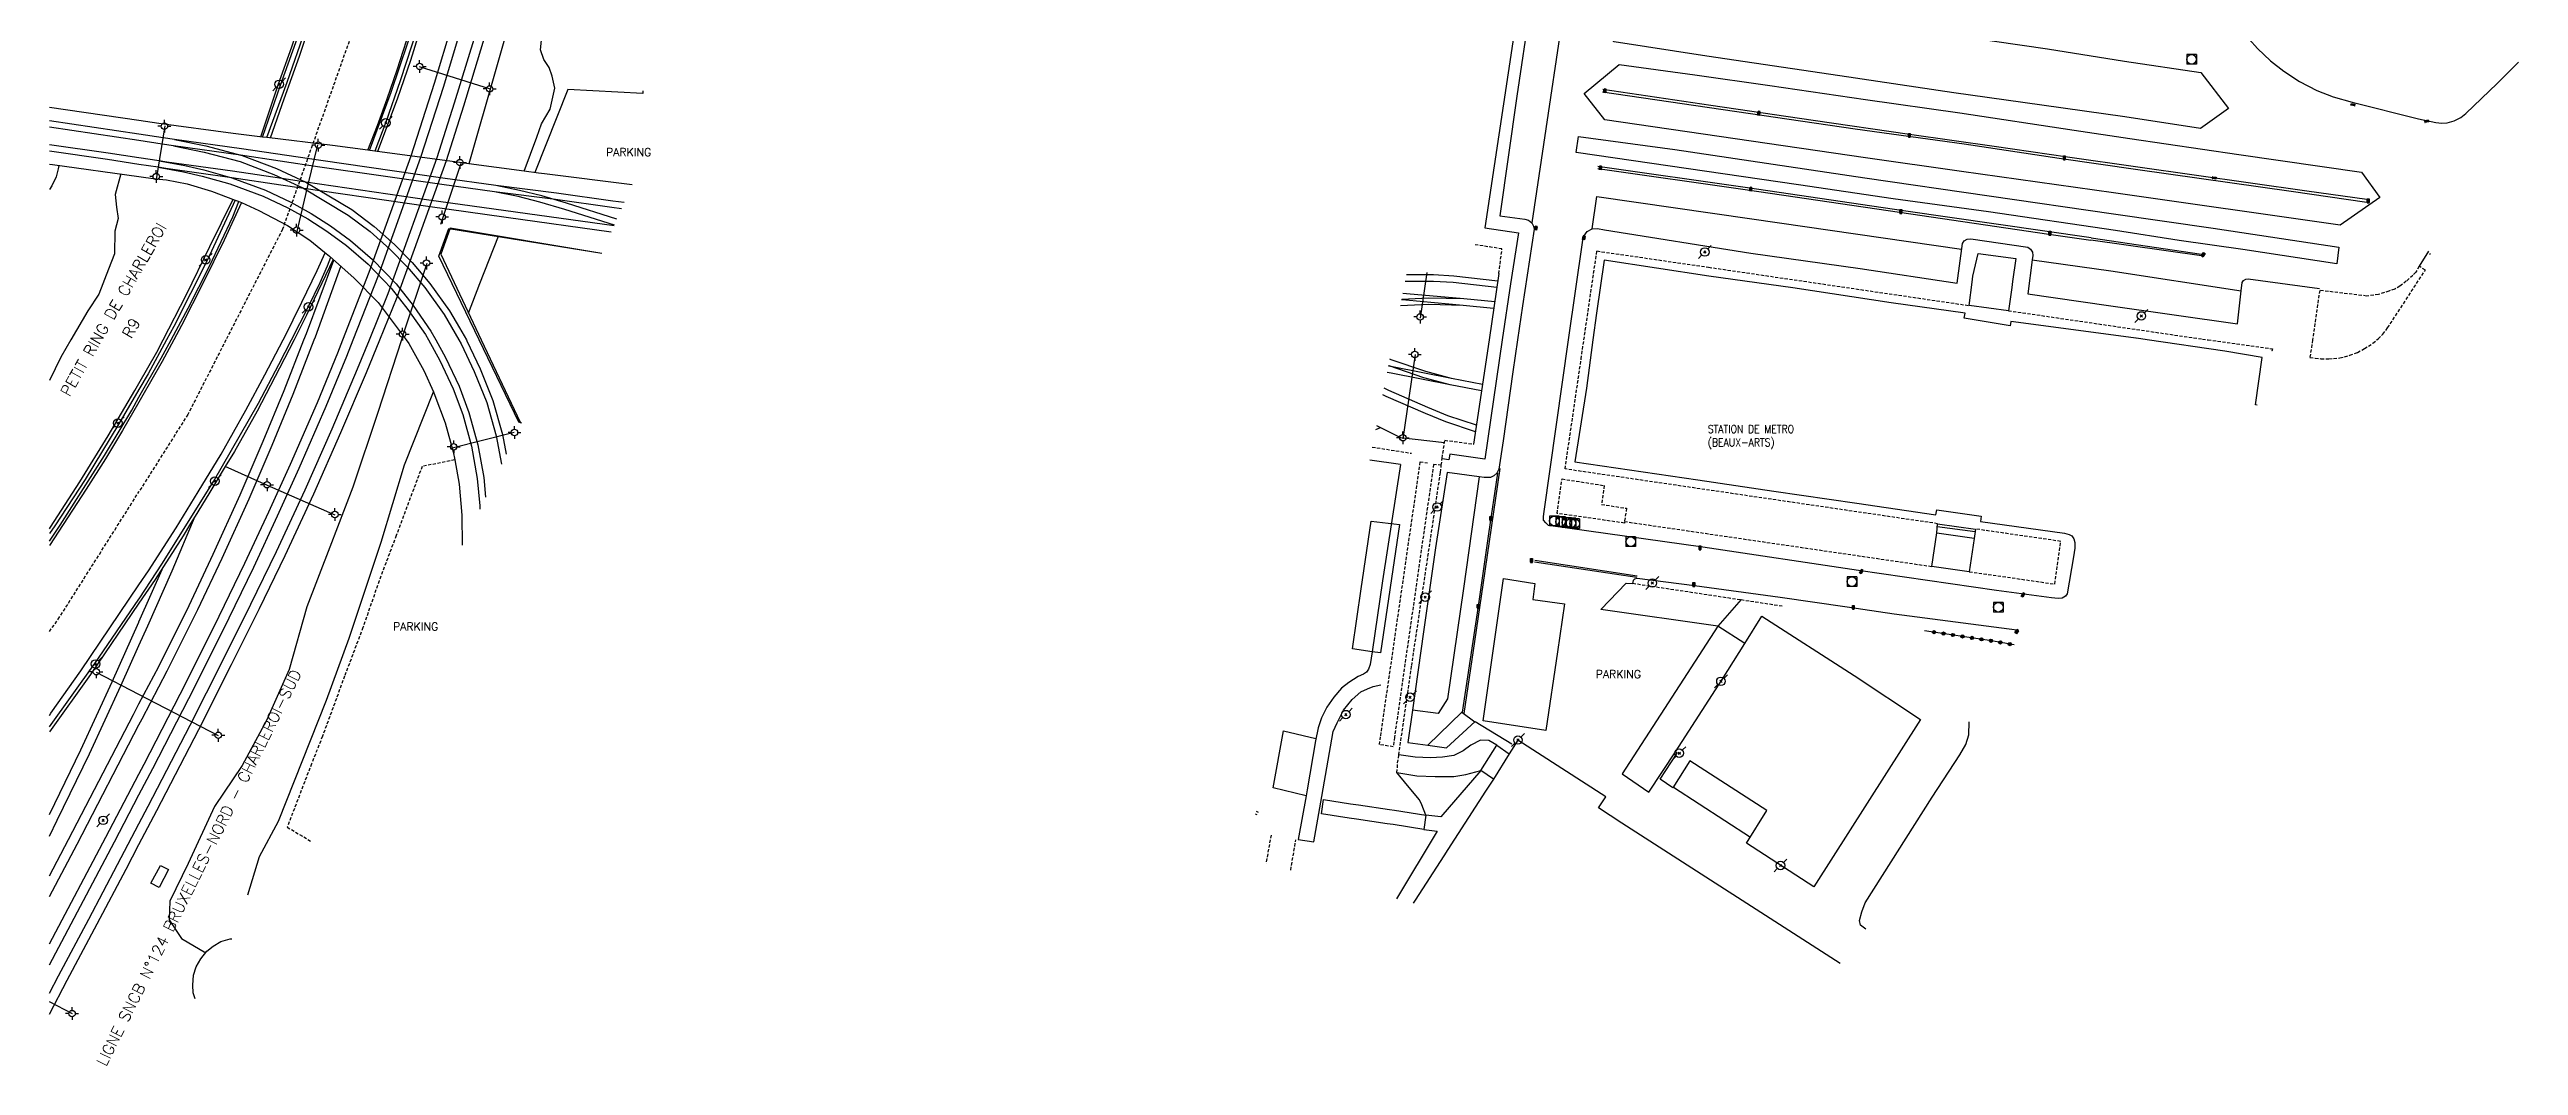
# Model space of a CAD drawing. Header units: millimetres. Extents: x 155000 to 156001, y 122119 to 123000.
# Drawn here: x 155000 to 155385.8, y 122557.6 to 122716.4 of the extents above; entities that cross this region are included whole.
import ezdxf
from ezdxf.enums import TextEntityAlignment as Align

# ---------------------------------------------------------------- set-up
doc = ezdxf.new("R2010")
doc.units = ezdxf.units.MM
doc.linetypes.add('DASHED', pattern=[0.75, 0.5, -0.25])
doc.layers.get('0').update_dxf_attribs({"linetype": 'CONTINUOUS'})
for name, color, linetype in [('W0001', 6, 'DASHED'), ('W0004', 5, 'CONTINUOUS'), ('W0006', 2, 'CONTINUOUS'), ('W0008', 7, 'CONTINUOUS'), ('W0010', 4, 'CONTINUOUS'), ('W0014', 7, 'CONTINUOUS'), ('W0017', 7, 'CONTINUOUS'), ('W0070', 7, 'DASHED'), ('W0101', 7, 'CONTINUOUS'), ('W0104', 1, 'CONTINUOUS'), ('W0105', 7, 'CONTINUOUS'), ('W0112', 1, 'DASHED'), ('W0120', 7, 'CONTINUOUS'), ('W0211', 2, 'CONTINUOUS'), ('W0214', 2, 'CONTINUOUS'), ('W0323', 7, 'CONTINUOUS'), ('W0333', 7, 'CONTINUOUS'), ('W0401', 7, 'CONTINUOUS'), ('W0420', 7, 'CONTINUOUS'), ('W0439', 7, 'CONTINUOUS'), ('W0473', 7, 'CONTINUOUS'), ('W0610', 7, 'CONTINUOUS'), ('W0611', 7, 'CONTINUOUS'), ('W0700', 7, 'CONTINUOUS'), ('W0701', 7, 'CONTINUOUS'), ('W0984', 7, 'CONTINUOUS'), ('W0989', 7, 'CONTINUOUS'), ('W0990', 7, 'CONTINUOUS')]:
    doc.layers.add(name, color=color, linetype=linetype)
doc.styles.get("Standard").update_dxf_attribs({"font": 'romans.shx', "width": 0.85})

# ---------------------------------------------------------------- blocks, each defined once
blk = doc.blocks.new('T473')
for p, q in [((-0.166667, 0.166667), (0.166667, -0.166667)), ((-0.166667, -0.166667), (0.166667, 0.166667)), ((0.500001, 0.500001), (1.000002, 1.000002)), ((-1.000002, -1.000002), (-0.500001, -0.500001))]:
    blk.add_line(p, q)
blk.add_ellipse((0, 0), major_axis=(0.471405, 0.471405), ratio=1, start_param=5.4977871438, end_param=11.780972451)
blk = doc.blocks.new('T610')
for p, q in [((-0.500001, 0), (-1.000002, 0)), ((0, 0.500001), (0, 1.000002)), ((0.500001, 0), (1.000002, 0)), ((0, -0.500001), (0, -1.000002))]:
    blk.add_line(p, q)
blk.add_ellipse((0, 0), major_axis=(-0.353554, 0.353554), ratio=1, start_param=3.926990817, end_param=10.2101761242)
blk = doc.blocks.new('T401')
for p, q in [((-0.3, 0.3), (0, 0.3)), ((-0.3, -0.25), (-0.3, 0.3)), ((-0.3, 0.15), (0, 0.15)), ((-0.3, 0), (0, 0)), ((0, 0.3), (0, -0.25)), ((-0.3, -0.15), (0, -0.15)), ((-0.3, -0.25), (-0.3, -0.3)), ((-0.3, -0.3), (0, -0.3)), ((0, -0.3), (0, -0.25))]:
    blk.add_line(p, q)
blk = doc.blocks.new('T420')
for p, q in [((0.75, 0.75), (-0.75, 0.75)), ((-0.75, 0.75), (-0.75, -0.75)), ((0.75, 0.75), (0.75, -0.75)), ((0.75, -0.75), (-0.75, -0.75))]:
    blk.add_line(p, q)
blk.add_ellipse((0, 0), major_axis=(-0.53, 0.53), ratio=1, start_param=3.926991, end_param=10.210176)
blk = doc.blocks.new('t323o')
at = {"color": 0, "linetype": 'Continuous'}
for radius in [0.25, 0.15]:
    blk.add_circle((0, 0), radius, dxfattribs=at)

msp = doc.modelspace()

# ---------------------------------------------------------------- linework, layer by layer
at = {"layer": 'W0001'}
for points in [[(155114.11, 123000), (155107.96, 122989.93), (155101.39, 122975.73), (155095.82, 122959.91), (155092.71, 122949.46), (155088.03, 122930.49), (155085.6, 122917.52), (155083.05, 122902.64), (155079.67, 122880.65), (155075.82, 122855.65), (155071.89, 122831.05), (155067.99, 122806.09), (155054.35, 122738.85), (155036.43, 122688.29), (155027.59, 122671)], [(155027.59, 122671), (155021.64, 122659.36), (155014, 122647.28)], [(155000, 122625.43), (155001.39, 122627.35), (155014, 122647.28)]]:
    msp.add_lwpolyline(points, dxfattribs=at)
at = {"layer": 'W0004'}
for points in [[(155326.31, 122697.57), (155314.02, 122699.36), (155299.17, 122701.57), (155282.12, 122703.91), (155242.68, 122709.71)], [(155242.74, 122710.16), (155259.57, 122707.68), (155275.6, 122705.34), (155290.61, 122703.15), (155303.87, 122701.26), (155315.32, 122699.59), (155326.3, 122698.06)], [(155241.93, 122697.78), (155265.32, 122694.45), (155289.06, 122690.97), (155312.4, 122687.54), (155318.95, 122686.57)], [(155319.01, 122686.92), (155289.71, 122691.18), (155265.34, 122694.77), (155241.95, 122698.09)], [(155326.3, 122698.06), (155352.7, 122694.29), (155362.07, 122692.97)], [(155362.09, 122692.48), (155350.26, 122694.16), (155326.31, 122697.57)], [(155336.28, 122684.11), (155318.95, 122686.57)], [(155319.01, 122686.92), (155336.27, 122684.4)], [(155221.03, 122612.6), (155222.52, 122622.49), (155224.01, 122632.71), (155226.66, 122650.91)], [(155226.27, 122650.2), (155224.83, 122640.67), (155223.23, 122629.41), (155220.75, 122612.81)], [(155248.03, 122633.85), (155244.52, 122634.41), (155232.05, 122636.28)], [(155232.1, 122636.6), (155248.06, 122634.15)], [(155188.69, 122596.79), (155188.47, 122596.92)], [(155188.55, 122597.38), (155188.85, 122597.19)]]:
    msp.add_lwpolyline(points, dxfattribs=at)
at = {"layer": 'W0006'}
for points in [[(155238.35, 122734.46), (155231.6, 122689.28)], [(155324.27, 122705.84), (155308.36, 122708.09), (155297.55, 122709.58), (155279.74, 122712.27), (155258.96, 122715.34), (155244.49, 122717.57), (155241.57, 122721.32), (155246.9, 122725.97), (155259.3, 122724.19), (155282.68, 122720.76), (155312.19, 122716.49), (155324.24, 122714.57)], [(155322.53, 122693.97), (155298.74, 122697.32), (155283.75, 122699.44), (155243.03, 122705.38), (155239.82, 122709.51), (155245.28, 122714.03), (155257.1, 122712.41), (155268.83, 122710.72), (155283.76, 122708.54), (155298.49, 122706.48), (155316.36, 122703.78), (155325.04, 122702.47)], [(155324.24, 122714.57), (155336.13, 122712.78), (155340.46, 122707.13), (155336.12, 122704.02), (155324.27, 122705.84)], [(155322.8, 122688.1), (155303, 122691.01), (155288.07, 122693.04), (155273.27, 122695.23), (155238.53, 122700.26), (155238.91, 122702.79), (155253.95, 122700.74), (155283.64, 122696.3), (155322.53, 122690.69)], [(155325.04, 122702.47), (155342.1, 122699.99), (155361.28, 122697.21), (155364.14, 122693.26), (155357.9, 122688.91), (155322.53, 122693.97)], [(155241.04, 122688.34), (155241.79, 122693.42), (155266.02, 122689.93), (155298.77, 122685.16)], [(155322.53, 122690.69), (155338.08, 122688.43), (155357.73, 122685.47), (155357.42, 122682.9), (155342.71, 122685.1), (155332.79, 122686.54), (155322.8, 122688.1)], [(155326.39, 122671.2), (155306.45, 122673.87), (155306.37, 122673.2), (155299.19, 122674.37), (155299.31, 122675.16), (155287.77, 122676.79), (155272.38, 122679.11), (155259.26, 122680.98), (155242.91, 122683.48), (155241.74, 122675.17), (155241.17, 122671)], [(155309.8, 122683.51), (155322.09, 122681.77)], [(155322.09, 122681.77), (155342.44, 122678.66)], [(155241.17, 122671), (155240.15, 122663.48), (155238.32, 122651.96), (155257.58, 122649.11), (155269.43, 122647.37), (155282.42, 122645.47), (155294.75, 122643.66), (155294.91, 122644.47), (155301.85, 122643.44), (155301.73, 122642.62), (155314.84, 122640.79), (155315.57, 122640.61), (155315.97, 122640.38), (155316.3, 122639.9), (155316.47, 122639.36)], [(155327.76, 122671), (155326.08, 122671.25)], [(155344.69, 122660.84), (155345.73, 122668.25), (155339.9, 122669.21), (155327.76, 122671)], [(155223.41, 122649.62), (155220.97, 122632.17), (155218.47, 122614.93), (155217, 122612.64), (155212.98, 122613.16)], [(155264.32, 122630.41), (155260.68, 122626.26), (155242.4, 122628.85), (155246.36, 122632.99), (155247.35, 122632.92)], [(155264.9, 122623.57), (155260.69, 122626.27), (155245.76, 122603.21), (155249.9, 122600.35), (155254.06, 122606.63)], [(155215.35, 122607.68), (155220.71, 122612.85), (155222.74, 122611.31)], [(155196.35, 122599.78), (155191.21, 122601.02), (155192.81, 122609.9), (155197.89, 122608.72)], [(155253.74, 122601.12), (155265.77, 122593.32)]]:
    msp.add_lwpolyline(points, dxfattribs=at)
for points in [[(155206.66, 122622.26), (155203.62, 122622.71), (155204.95, 122632.12), (155206.54, 122642.65), (155210.97, 122642.14), (155207.96, 122622.09)], [(155224.03, 122611.47), (155227.22, 122633.73), (155232.11, 122632.96), (155231.79, 122630.45), (155236.72, 122629.78), (155235.64, 122622.25), (155233.8, 122609.95)]]:
    msp.add_lwpolyline(points, close=True, dxfattribs=at)
at = {"layer": 'W0008'}
for points in [[(155060.15, 122805.16), (155058.44, 122794.23), (155057.17, 122787.32), (155055.43, 122778.16), (155053.72, 122769.81), (155052, 122761.73), (155050.26, 122754.29), (155048.16, 122745.79), (155046.32, 122739.02), (155043.95, 122730.73), (155041.23, 122721.83), (155039.03, 122715.26), (155036.65, 122708.63), (155034.48, 122702.54)], [(155049.73, 122700.63), (155051.25, 122704.5), (155052.78, 122708.65), (155054.36, 122713.18), (155056.77, 122720.8), (155058.1, 122725.25), (155059.46, 122730.1), (155060.92, 122735.4), (155062.78, 122742.36), (155064.44, 122749.1), (155065.81, 122754.96), (155067.77, 122763.37), (155071.11, 122780.49), (155072.61, 122788.51), (155075.23, 122803.63)], [(155030, 122692.46), (155027.3, 122686.6), (155024.02, 122679.93), (155020.65, 122673.26), (155019.43, 122671)], [(155036.51, 122671), (155036.71, 122671.38), (155039.46, 122676.89), (155041.84, 122681.83), (155043.08, 122684.62)], [(155019.43, 122671), (155017.6, 122667.6), (155014.41, 122661.99), (155014, 122661.28)], [(155014, 122632.72), (155015.48, 122634.91), (155019.81, 122641.62), (155023.27, 122647.27), (155026.82, 122653.15), (155030.69, 122660.03), (155033.66, 122665.56), (155036.51, 122671)], [(155014, 122661.28), (155011.44, 122656.85), (155008.77, 122652.39), (155005.75, 122647.65), (155000, 122638.89)], [(155000, 122612.31), (155000.24, 122612.65), (155004.91, 122619.29), (155014, 122632.72)]]:
    msp.add_lwpolyline(points, dxfattribs=at)
at = {"layer": 'W0010'}
for points in [[(155050, 122700.6), (155053.42, 122709.68), (155056.03, 122717.39), (155058.55, 122725.79), (155060.96, 122734.17), (155063.21, 122742.71), (155065.42, 122751.99), (155067.47, 122760.73), (155069.35, 122769.9), (155070.99, 122778.38), (155072.86, 122788.59), (155074.45, 122797.11), (155077.27, 122814.48), (155078.92, 122824.38), (155082.52, 122847.42), (155084.51, 122860.23), (155086.19, 122871.01), (155087.94, 122882.19), (155089.44, 122891.71), (155091.51, 122905.26), (155093.69, 122917.82), (155095.85, 122928.89), (155098.18, 122939.48)], [(155033.29, 122702.68), (155036.12, 122710.8), (155039.96, 122721.53), (155043.17, 122732.2), (155045.73, 122741.27), (155047.98, 122750.11), (155050.88, 122761.98), (155052.41, 122769.43), (155054.46, 122779.43), (155056.41, 122789.52), (155057.94, 122798.83), (155059.8, 122809.32)], [(155033.97, 122702.6), (155037.14, 122711.27), (155040.04, 122719.47), (155042.89, 122728.3), (155045.07, 122735.64), (155048.36, 122747.93), (155051.12, 122759.64), (155053.84, 122772.05), (155055.72, 122782), (155057.9, 122793.99), (155059.84, 122805.46), (155060.42, 122809.2)], [(155076.75, 122805.75), (155075.04, 122795.97), (155069.59, 122766.57), (155065.63, 122748.99), (155062.44, 122736.34), (155058.46, 122722.64), (155054.83, 122711.45), (155052.57, 122704.99), (155050.87, 122700.48)], [(155029.05, 122692.85), (155024.63, 122683.4), (155019.43, 122673.08), (155018.3, 122671)], [(155019.03, 122671), (155021.7, 122675.98), (155025.03, 122682.54), (155028.64, 122690.22), (155029.61, 122692.64)], [(155067.15, 122671), (155060.83, 122684.08), (155062.41, 122688.42), (155086.34, 122684.55)], [(155037.82, 122671), (155040.49, 122676.2), (155042.3, 122679.97), (155043.43, 122682.57), (155043.95, 122683.91)], [(155371.91, 122684.34), (155372.03, 122684.53)], [(155014, 122630.48), (155014.05, 122630.56), (155017.67, 122636.09), (155025.64, 122648.85), (155032.65, 122661.13), (155035.84, 122667.16), (155037.82, 122671)], [(155018.3, 122671), (155015.43, 122665.72), (155014, 122663.26)], [(155014, 122662.03), (155017.49, 122668.13), (155019.03, 122671)], [(155073.74, 122658), (155073.36, 122658.12), (155067.15, 122671)], [(155014, 122663.26), (155010.85, 122657.87), (155005.57, 122649.16), (155000.83, 122641.97), (155000, 122640.74)], [(155000, 122639.53), (155001.69, 122642.04), (155008.62, 122652.93), (155012.86, 122660.03), (155014, 122662.03)], [(155000, 122610.56), (155007.08, 122620.42), (155014, 122630.48)]]:
    msp.add_lwpolyline(points, dxfattribs=at)
at = {"layer": 'W0014'}
for points in [[(155230.2, 122735.09), (155231.21, 122734.95), (155228.65, 122717.58), (155224.29, 122688.5), (155229.53, 122687.75), (155228.28, 122679.76), (155227, 122671)], [(155321.74, 122676.38), (155341.86, 122673.49), (155342.44, 122678.66), (155342.6, 122679.97), (155342.8, 122680.28), (155343.19, 122680.5), (155343.57, 122680.56), (155354.68, 122679.03)], [(155227, 122671), (155224.28, 122652.37), (155218.79, 122653.15), (155218.68, 122652.27), (155217.6, 122652.4)], [(155195.09, 122592.95), (155197.54, 122592.55), (155198.79, 122599.68), (155200.59, 122609.83), (155201.2, 122611.19), (155202.19, 122613.13), (155203.55, 122614.81), (155204.9, 122615.99), (155205.93, 122616.48)], [(155205.93, 122616.48), (155206.85, 122616.82), (155208.05, 122617.1)], [(155223.66, 122603.7), (155217.43, 122596.47), (155215.04, 122596.76)], [(155214.76, 122594.49), (155216.82, 122594.23), (155210.46, 122583.68)]]:
    msp.add_lwpolyline(points, dxfattribs=at)
at = {"layer": 'W0017'}
for points in [[(155239.1, 122738.95), (155238.61, 122735.32), (155238.35, 122734.46), (155237.92, 122734.04), (155237.48, 122733.92), (155236.75, 122733.98), (155233.13, 122734.55), (155231.3, 122722.7), (155229.29, 122709.07), (155226.64, 122690.4), (155230.51, 122689.86), (155231.1, 122689.68), (155231.6, 122689.28), (155231.91, 122688.76), (155232, 122688.29), (155230.19, 122676.33), (155229.4, 122671)], [(155338.97, 122726.55), (155340.53, 122723.01), (155341.3, 122721.52), (155342.32, 122719.87), (155343.71, 122718.01), (155345.02, 122716.51), (155347.06, 122714.61), (155349.1, 122713.01), (155351.55, 122711.39), (155354.3, 122709.98), (155356.82, 122708.99), (155359.78, 122708.13), (155370.17, 122705.56), (155372.89, 122704.94), (155373.79, 122704.87), (155374.65, 122704.91), (155375.71, 122705.24), (155376.76, 122705.73), (155377.54, 122706.35), (155382.47, 122711.06), (155385.8, 122714.37)], [(155237.37, 122671), (155239.6, 122686.57), (155239.77, 122687.21), (155240.27, 122687.94), (155241.04, 122688.34), (155241.86, 122688.4), (155242.98, 122688.18), (155265.86, 122684.57), (155282.93, 122682.13), (155298.09, 122679.84), (155298.89, 122686.04), (155299.18, 122686.46), (155299.63, 122686.75), (155300.23, 122686.79), (155309.13, 122685.46), (155309.54, 122685.15), (155309.83, 122684.7), (155309.89, 122684.19), (155309.8, 122683.51), (155309.1, 122678.22), (155321.74, 122676.38)], [(155371.74, 122684.84), (155370.25, 122682.51)], [(155229.4, 122671), (155228.67, 122666.02), (155227.17, 122655.21), (155226.46, 122650.81), (155226.17, 122650.18), (155225.67, 122649.75), (155225.17, 122649.52), (155224.19, 122649.52), (155223.41, 122649.62), (155218.37, 122650.26), (155216.57, 122638.52), (155214.72, 122625.36), (155212.98, 122613.16), (155212.26, 122608.11), (155215.35, 122607.68), (155218.29, 122607.27), (155222.78, 122611.35), (155228.52, 122607.9)], [(155316.47, 122639.36), (155316.45, 122638.44), (155316.26, 122637.1), (155315.27, 122631.34), (155314.99, 122630.94), (155314.46, 122630.65), (155313.84, 122630.58), (155312.82, 122630.67), (155304.22, 122631.86), (155282.67, 122634.97), (155258.34, 122638.59), (155234.24, 122642.01), (155233.8, 122642.4), (155233.46, 122642.85), (155233.45, 122643.38), (155233.53, 122644.18), (155237.37, 122671)], [(155344.94, 122660.82), (155344.69, 122660.84)], [(155207.24, 122656.99), (155207.99, 122657.31)], [(155211.1, 122651.51), (155208.3, 122633.37), (155206.66, 122622.26), (155206.37, 122620.29), (155206.11, 122619.57), (155205.77, 122619.1), (155205.33, 122618.76), (155204.48, 122618.4), (155203.03, 122617.46), (155201.9, 122616.6), (155200.67, 122615.18), (155199.61, 122613.59), (155198.78, 122611.97), (155198.22, 122610.38), (155197.82, 122608.36), (155196.52, 122600.7), (155196.35, 122599.78), (155195.09, 122592.95)], [(155211.1, 122651.51), (155206.29, 122652.22)], [(155307.39, 122625.62), (155307.39, 122625.62), (155288.25, 122628.14), (155280.9, 122629.24), (155270.4, 122630.77), (155257.03, 122632.58), (155248.1, 122633.74), (155247.64, 122633.63), (155247.48, 122633.38), (155247.35, 122632.92)]]:
    msp.add_lwpolyline(points, dxfattribs=at)
at = {"layer": 'W0070'}
msp.add_lwpolyline([(155217.48, 122651.42), (155216.27, 122651.54), (155210.16, 122608.92), (155209.96, 122607.43), (155207.82, 122607.76), (155208.01, 122609.14), (155214.02, 122650.69), (155214.17, 122651.95), (155215.34, 122651.81)], dxfattribs=at)
at = {"layer": 'W0101'}
msp.add_lwpolyline([(155279.81, 122573.54), (155245.71, 122595.48), (155242.02, 122597.87), (155243.19, 122599.59), (155229.45, 122608.44), (155228.1, 122606.3), (155225.61, 122602.38), (155224.4, 122600.49), (155218.48, 122591.38), (155217.85, 122590.36), (155213.38, 122583.45), (155213.07, 122582.97)], dxfattribs=at)
at = {"layer": 'W0104'}
msp.add_lwpolyline([(155292.37, 122611.7), (155275.67, 122585.52), (155265.18, 122592.37), (155268.36, 122597.49), (155256.29, 122605.24), (155253.68, 122601.01), (155251.67, 122602.38), (155254.35, 122606.43), (155254.06, 122606.63), (155261.36, 122617.95), (155264.9, 122623.57), (155267.58, 122627.82), (155281.97, 122618.55)], close=True, dxfattribs=at)
msp.add_lwpolyline([(155022.78, 122568.04), (155022.49, 122568.98), (155022.42, 122570.18), (155022.54, 122571.72), (155022.95, 122573.02), (155023.66, 122574.31), (155024.61, 122575.49), (155025.6, 122576.29), (155026.8, 122576.98), (155028.23, 122577.41), (155028.53, 122577.44)], dxfattribs=at)
at = {"layer": 'W0105'}
for points in [[(155299.93, 122676.37), (155300.44, 122680.01), (155300.54, 122680.93), (155301.34, 122684.47), (155307.26, 122683.7), (155306.75, 122680.11), (155306.64, 122679.19), (155306.08, 122675.56)], [(155198.78, 122596.96), (155199.06, 122599.18), (155203.28, 122598.52), (155204.52, 122598.37), (155209.38, 122597.6), (155210.17, 122597.52), (155215.04, 122596.76), (155214.76, 122594.49), (155209.96, 122595.27), (155209.03, 122595.38), (155204.23, 122596.13), (155203.08, 122596.29)]]:
    msp.add_lwpolyline(points, close=True, dxfattribs=at)
for points in [[(155300.75, 122639.98), (155294.88, 122640.79)], [(155294.98, 122641.86), (155300.89, 122641.06)], [(155225.61, 122602.38), (155223.66, 122603.7), (155226.18, 122607.65), (155228.1, 122606.3)]]:
    msp.add_lwpolyline(points, dxfattribs=at)
at = {"layer": 'W0112'}
for points in [[(155226.47, 122681.36), (155226.96, 122685.22), (155222.59, 122685.89)], [(155239.76, 122671), (155241.79, 122684.89), (155259.25, 122682.35), (155299.93, 122676.37)], [(155370.25, 122682.51), (155369.74, 122681.6), (155369.26, 122681.08), (155368.25, 122680.15), (155367.24, 122679.41), (155366.44, 122678.94), (155365.61, 122678.65), (155365.54, 122678.62), (155363.91, 122678.08), (155362.04, 122677.85), (155354.72, 122678.73), (155353.6, 122671)], [(155363.67, 122671), (155363.85, 122671.15), (155364.59, 122671.89), (155365.34, 122672.89), (155371.23, 122681.89), (155370.25, 122682.51)], [(155306.08, 122675.56), (155336.41, 122671.12), (155337.29, 122671)], [(155236.82, 122650.83), (155239.33, 122668.03), (155239.76, 122671)], [(155337.29, 122671), (155347.33, 122669.62), (155347.27, 122669.25), (155347.27, 122669.25)], [(155353.6, 122671), (155353.2, 122668.26), (155354.02, 122668.12), (155354.91, 122668.06), (155356.15, 122668.04), (155357.89, 122668.17), (155359.44, 122668.6), (155360.62, 122669.05), (155361.72, 122669.64), (155363.04, 122670.46), (155363.67, 122671)], [(155217.62, 122652.52), (155218.02, 122655.32), (155222.52, 122654.7)], [(155063.33, 122652.24), (155058.24, 122651.22), (155054.18, 122640.42), (155051.52, 122633.34), (155048.98, 122626.04), (155046.13, 122618.47), (155042.67, 122609.06), (155040.96, 122604.78)], [(155206.69, 122654.25), (155212.82, 122653.29)], [(155217.35, 122650.3), (155217.48, 122651.42), (155217.62, 122652.52)], [(155295.02, 122642.28), (155236.82, 122650.83)], [(155210.55, 122603.4), (155210.67, 122604.89), (155210.66, 122604.89), (155210.84, 122606.15), (155212.85, 122620.11), (155217.35, 122650.3)], [(155246.1, 122642.62), (155246.08, 122642.38), (155235.59, 122643.88), (155236.34, 122649.27), (155242.95, 122648.24), (155242.52, 122645.29), (155246.42, 122644.68), (155246.1, 122642.62), (155294.1, 122635.6)], [(155299.98, 122634.78), (155313.34, 122632.85), (155314.26, 122639.52), (155300.95, 122641.45)], [(155247.38, 122632.97), (155264.32, 122630.41), (155270.72, 122629.44)], [(155040.96, 122604.78), (155037.16, 122594.86), (155040.91, 122592.64)], [(155190.88, 122593.64), (155190.09, 122589.2)], [(155193.95, 122588.16), (155194.76, 122592.91)]]:
    msp.add_lwpolyline(points, dxfattribs=at)
at = {"layer": 'W0120'}
for points in [[(155033.02, 122702.71), (155035.76, 122710.86), (155037.89, 122716.8), (155039.92, 122722.93), (155042, 122729.44), (155044.55, 122738.3), (155046.68, 122746.62), (155048.62, 122754.1), (155050.77, 122763.38), (155052.28, 122770.58), (155055.26, 122785.75), (155058.77, 122805.48)], [(155077.17, 122805.79), (155075.47, 122796.09), (155073.62, 122785.51), (155071.54, 122774.28), (155069.49, 122764.13), (155066.75, 122751.9), (155064.24, 122741.55), (155060.55, 122728.33), (155058.27, 122720.52), (155056.42, 122714.67), (155054.36, 122708.6), (155051.26, 122700.43)], [(155014, 122705.26), (155000, 122707.32)], [(155091.07, 122695.25), (155077.37, 122696.93), (155076.41, 122697.06), (155074.19, 122697.36), (155065.52, 122698.53), (155063.72, 122698.77), (155050.87, 122700.48), (155049.73, 122700.63), (155044.22, 122701.37), (155033.97, 122702.6), (155033.29, 122702.68), (155028.71, 122703.23), (155017.09, 122704.8), (155014, 122705.26)], [(155000, 122698.47), (155000.5, 122698.4), (155014, 122696.54)], [(155014, 122696.54), (155016.58, 122696.18), (155018.28, 122696), (155021.52, 122695.4), (155025.33, 122694.23), (155029.05, 122692.85), (155029.49, 122692.69), (155030, 122692.46), (155032.72, 122691.22), (155037.2, 122688.85), (155040.67, 122686.58), (155043, 122684.69), (155043.75, 122684.09), (155047.64, 122680.62), (155051.37, 122676.85), (155055.72, 122671)], [(155017.79, 122671), (155021.38, 122677.97), (155025.09, 122685.6), (155028.73, 122692.97)], [(155062.64, 122688.44), (155061.14, 122684.38), (155067.46, 122671)], [(155086.32, 122684.5), (155062.64, 122688.44)], [(155044.35, 122683.56), (155040.18, 122674.85), (155038.22, 122671)], [(155226.47, 122681.36), (155224.94, 122671)], [(155014, 122664.2), (155016.8, 122669.08), (155017.79, 122671)], [(155038.22, 122671), (155035.98, 122666.58), (155032.44, 122659.88), (155028.92, 122653.58), (155027.48, 122651.21), (155024.92, 122646.97), (155022.76, 122643.45), (155022.07, 122642.31), (155020.9, 122640.4), (155016.51, 122633.56), (155014, 122629.87)], [(155055.72, 122671), (155056.14, 122670.43), (155058.48, 122666.24), (155060, 122662.89), (155060.25, 122662.32), (155061.85, 122658.04), (155063.1, 122653.49), (155063.33, 122652.24), (155064.03, 122648.46), (155064.46, 122643.63), (155064.49, 122638.9)], [(155067.46, 122671), (155073.54, 122658.15), (155073.77, 122658.07)], [(155224.94, 122671), (155222.52, 122654.7)], [(155000, 122641.5), (155000.16, 122641.74), (155004.76, 122648.82), (155009.19, 122656.01), (155013.36, 122663.08), (155014, 122664.2)], [(155207.37, 122657.62), (155211.12, 122655.77), (155217.96, 122654.96)], [(155014, 122629.87), (155006.43, 122618.73), (155000, 122609.76)]]:
    msp.add_lwpolyline(points, dxfattribs=at)
msp.add_lwpolyline([(155295.02, 122642.28), (155300.95, 122641.45), (155300.89, 122641.06), (155300.75, 122639.96), (155299.98, 122634.78), (155294.1, 122635.6), (155294.89, 122640.83)], close=True, dxfattribs=at)
at = {"layer": 'W0211'}
for points in [[(155074.19, 122697.36), (155076.17, 122702.68), (155076.9, 122704.76), (155078.22, 122707.07), (155078.97, 122710.35), (155078.56, 122712.21), (155078.08, 122713.58), (155077.27, 122714.83), (155076.71, 122716.34), (155076.88, 122717.81), (155077.47, 122718.78), (155078.88, 122719.9), (155080.13, 122720.95), (155080.56, 122721.89), (155081.17, 122724.63), (155081.46, 122727.08), (155082.98, 122731.34), (155085.41, 122734.61), (155088.52, 122742.25), (155089.1, 122747.23), (155089.86, 122756.9), (155090.6, 122767.92), (155091.19, 122805.1)], [(155001.47, 122698.26), (155001.38, 122697.73), (155001.04, 122696.46), (155000.4, 122695.05), (155000, 122694.49)], [(155065.5, 122675.15), (155067.27, 122679.82), (155070.18, 122687.19)], [(155031.03, 122584.29), (155032.83, 122590.26), (155035.79, 122595.82), (155043.32, 122614.71), (155046.82, 122624.38), (155051.85, 122639.37), (155055.48, 122651.49), (155060, 122662.89)], [(155226.18, 122607.65), (155224.88, 122608.42), (155223.58, 122608.46), (155222.09, 122607.68), (155220.92, 122606.77), (155219.44, 122606.07), (155217.68, 122605.8), (155215.77, 122605.68), (155213.42, 122605.81), (155210.84, 122606.15)], [(155283.82, 122578.93), (155283, 122579.53), (155282.81, 122580.26), (155283.17, 122581.66), (155283.71, 122583.02), (155294.18, 122599.55), (155298.52, 122606.19), (155299.46, 122607.79), (155299.91, 122609.27), (155299.98, 122611.3)], [(155215.04, 122596.76), (155214.46, 122598.35), (155214.06, 122599.13), (155212.18, 122601.39), (155210.55, 122603.4)]]:
    msp.add_lwpolyline(points, dxfattribs=at)
at = {"layer": 'W0214'}
for points in [[(155082.99, 122762.56), (155076.29, 122736.07), (155069.73, 122713.26), (155065.52, 122698.53)], [(155011.17, 122696.93), (155010.26, 122693.72), (155010.48, 122691.74), (155010.73, 122689.94), (155010.23, 122688), (155010.17, 122684.44), (155009.25, 122682.05), (155007.73, 122678.13), (155006.02, 122675.54), (155003.36, 122671)], [(155003.36, 122671), (155001.78, 122668.3), (155000, 122664.65)], [(155055.03, 122671), (155051.34, 122659.66), (155047.41, 122648.01), (155043.82, 122638.61), (155040.2, 122629.3), (155037.45, 122619.5), (155033.9, 122611.55), (155030.11, 122604.5), (155025.78, 122598.11), (155021.68, 122589.17), (155018.83, 122583.32), (155018.69, 122580.39), (155020.66, 122577.49), (155024.42, 122575.24)], [(155055.24, 122671.65), (155055.03, 122671)], [(155210.55, 122603.4), (155213.65, 122602.87), (155216.54, 122602.76), (155219.42, 122602.78), (155221.3, 122603.07), (155223.66, 122603.7)]]:
    msp.add_lwpolyline(points, dxfattribs=at)
at = {"layer": 'W0323'}
msp.add_lwpolyline([(155306.97, 122623.36), (155303.47, 122623.97), (155292.97, 122625.56)], dxfattribs=at)
at = {"layer": 'W0333'}
msp.add_lwpolyline([(155092.72, 122709.9), (155092.72, 122709.52), (155080.99, 122710.11), (155075.86, 122697.14)], dxfattribs=at)
at = {"layer": 'W0439'}
msp.add_lwpolyline([(155017.34, 122588.9), (155018.62, 122588.27), (155017.17, 122585.42), (155015.85, 122586.12), (155017.34, 122588.9)], close=True, dxfattribs=at)
at = {"layer": 'W0611'}
for points in [[(155068.9, 122710.16), (155057.84, 122713.68)], [(155016.73, 122696.05), (155018.08, 122704.43)], [(155041.87, 122701.5), (155040.37, 122695.27)], [(155061.17, 122689.07), (155064.35, 122698.61)], [(155040.37, 122695.27), (155038.64, 122687.93)], [(155055.2, 122671.62), (155059.02, 122682.97)], [(155215.22, 122681.55), (155214.16, 122674.38)], [(155213.37, 122668.72), (155211.45, 122655.55)], [(155062.92, 122654.13), (155072.64, 122656.58)], [(155034.08, 122648.26), (155027.48, 122651.21)], [(155044.64, 122643.62), (155034.08, 122648.26)], [(155014, 122615.59), (155007.38, 122619.05)], [(155026.4, 122609.11), (155014, 122615.59)], [(155003.62, 122565.69), (155000, 122567.56)]]:
    msp.add_lwpolyline(points, dxfattribs=at)
at = {"layer": 'W0700'}
for points in [[(155056.54, 122699.73), (155060.18, 122711.1), (155062.94, 122720.28), (155065.65, 122729.83), (155068.1, 122739.21), (155070.68, 122749.9), (155072.78, 122759.54), (155074.84, 122769.75), (155076.67, 122779.68), (155078.23, 122789.58), (155079.21, 122796.08), (155080.69, 122807.65)], [(155058.05, 122699.53), (155061.62, 122710.66), (155064.39, 122719.86), (155067.11, 122729.43), (155069.57, 122738.84), (155072.15, 122749.56), (155074.26, 122759.23), (155076.32, 122769.46), (155078.16, 122779.43), (155079.72, 122789.35), (155080.71, 122795.87), (155082.19, 122807.49)], [(155060.61, 122699.49), (155063.31, 122708.03), (155066.36, 122717.97), (155068.34, 122724.93), (155070.75, 122733.65), (155072.67, 122741.25), (155074.43, 122748.6), (155076.56, 122758.1), (155078.11, 122765.67), (155079.35, 122772.12), (155080.46, 122778.18), (155081.48, 122784.27), (155082.58, 122791.29), (155083.61, 122798.51), (155084.77, 122807.43)], [(155062.05, 122699.04), (155064.75, 122707.57), (155067.8, 122717.54), (155069.79, 122724.52), (155072.21, 122733.27), (155074.13, 122740.89), (155075.91, 122748.26), (155078.03, 122757.78), (155079.59, 122765.37), (155080.83, 122771.84), (155081.95, 122777.92), (155082.97, 122784.02), (155084.08, 122791.07), (155085.11, 122798.31), (155086.27, 122807.24)], [(155045.85, 122671), (155049.98, 122681.57), (155056.54, 122699.73)], [(155047.47, 122671), (155051.4, 122681.04), (155058.05, 122699.53)], [(155050.01, 122671), (155052.95, 122678.24), (155060.61, 122699.49)], [(155051.64, 122671), (155054.35, 122677.67), (155062.05, 122699.04)], [(155039.77, 122671), (155040.15, 122671.99), (155044.43, 122683.48)], [(155041.39, 122671), (155041.57, 122671.47), (155045.56, 122682.47)], [(155014, 122595.41), (155015.43, 122598.16), (155021.98, 122610.79), (155027.12, 122620.93), (155031.47, 122629.7), (155035.46, 122637.95), (155039.94, 122647.58), (155044.16, 122657.11), (155048.16, 122666.46), (155050.01, 122671)], [(155014, 122610.85), (155014.49, 122611.8), (155018.42, 122619.27), (155023.19, 122628.86), (155026.98, 122636.91), (155031.21, 122646.17), (155034.81, 122654.57), (155038.1, 122662.53), (155041.39, 122671)], [(155014, 122614.11), (155017.08, 122619.96), (155021.83, 122629.52), (155025.61, 122637.54), (155029.83, 122646.78), (155033.42, 122655.16), (155036.7, 122663.09), (155039.77, 122671)], [(155014, 122592.16), (155016.77, 122597.46), (155023.33, 122610.1), (155028.47, 122620.26), (155032.83, 122629.04), (155036.82, 122637.3), (155041.31, 122646.95), (155045.55, 122656.51), (155049.56, 122665.89), (155051.64, 122671)], [(155014, 122599.91), (155016.16, 122604.03), (155021.79, 122614.98), (155027.09, 122625.54), (155031.92, 122635.48), (155035.65, 122643.49), (155039.05, 122650.95), (155043.27, 122660.62), (155046.47, 122668.44), (155047.47, 122671)], [(155014, 122603.16), (155014.82, 122604.73), (155020.45, 122615.66), (155025.73, 122626.21), (155030.55, 122636.13), (155034.28, 122644.12), (155037.67, 122651.57), (155041.88, 122661.21), (155045.07, 122669), (155045.85, 122671)], [(155014, 122623.25), (155015.37, 122626.3), (155019.17, 122634.92), (155022.76, 122643.45)], [(155014, 122626.93), (155017.82, 122635.6)], [(155000, 122596.85), (155004.89, 122606.95), (155009.79, 122617.57), (155013.99, 122626.91), (155014, 122626.93)], [(155000, 122593.47), (155001.23, 122595.94), (155006.25, 122606.3), (155011.16, 122616.94), (155014, 122623.25)], [(155000, 122587.26), (155002.98, 122592.92), (155013.15, 122612.49), (155014, 122614.11)], [(155000, 122584.02), (155004.32, 122592.22), (155014, 122610.85)], [(155000, 122576.61), (155008.82, 122593.29), (155014, 122603.16)], [(155000, 122573.38), (155010.16, 122592.59), (155014, 122599.91)], [(155000, 122568.91), (155001.43, 122571.65), (155006.16, 122580.48), (155010.65, 122589.02), (155014, 122595.41)], [(155000, 122565.66), (155002.77, 122570.94), (155007.49, 122579.78), (155011.99, 122588.32), (155014, 122592.16)]]:
    msp.add_lwpolyline(points, dxfattribs=at)
at = {"layer": 'W0701'}
for points in [[(155014, 122703.15), (155000, 122705.23)], [(155014, 122702.13), (155000, 122704.21)], [(155014, 122699.43), (155009.21, 122700.16), (155000, 122701.49)], [(155089.83, 122692.44), (155088.01, 122692.66), (155079.22, 122693.91), (155069.75, 122695.13), (155061.47, 122696.29), (155042.43, 122699.01), (155030, 122700.85), (155019.55, 122702.33), (155017.78, 122702.58), (155014, 122703.15)], [(155089.4, 122691.47), (155087.88, 122691.66), (155079.08, 122692.91), (155069.56, 122694.13), (155061.33, 122695.29), (155042.28, 122698.01), (155029.86, 122699.85), (155019.37, 122701.34), (155017.63, 122701.58), (155014, 122702.13)], [(155019.37, 122701.34), (155024.2, 122700.32), (155029.79, 122698.85), (155035.08, 122696.86), (155039.59, 122694.75), (155046.69, 122690.51), (155050.11, 122687.93), (155053.21, 122685.18), (155055.92, 122682.41), (155058.66, 122679.19), (155061.66, 122674.97), (155063.99, 122671)], [(155019.55, 122702.33), (155024.43, 122701.31), (155030.1, 122699.82), (155035.47, 122697.79), (155040.06, 122695.65), (155047.26, 122691.35), (155050.76, 122688.71), (155053.9, 122685.91), (155056.66, 122683.09), (155059.45, 122679.81), (155062.51, 122675.52), (155064.08, 122672.89), (155065.16, 122671)], [(155014, 122698.41), (155009.06, 122699.16), (155000, 122700.47)], [(155088.23, 122688.82), (155059.29, 122692.84), (155040.06, 122695.65), (155036.33, 122696.19), (155028.63, 122697.34), (155018.35, 122698.78), (155017.14, 122698.96), (155014, 122699.43)], [(155087.8, 122687.85), (155071.36, 122690.14), (155059.15, 122691.84), (155036.18, 122695.19), (155028.49, 122696.34), (155018.2, 122697.78), (155016.99, 122697.96), (155014, 122698.41)], [(155016.99, 122697.96), (155020.98, 122697.24), (155023.86, 122696.58), (155028.18, 122695.38), (155033.4, 122693.43), (155037.28, 122691.64), (155040.38, 122689.9), (155043.35, 122687.99), (155046.41, 122685.73), (155049.81, 122682.81), (155053.41, 122679.1), (155056.02, 122675.77), (155058.76, 122671.84), (155059.23, 122671)], [(155017.14, 122698.96), (155021.18, 122698.23), (155024.11, 122697.56), (155028.49, 122696.34), (155033.79, 122694.37), (155037.74, 122692.54), (155040.9, 122690.77), (155043.93, 122688.82), (155047.04, 122686.52), (155050.5, 122683.55), (155054.17, 122679.76), (155056.84, 122676.37), (155059.62, 122672.38), (155060.38, 122671)], [(155088.27, 122688.91), (155080.52, 122691.38), (155076.65, 122692.51), (155073.23, 122693.38), (155069.56, 122694.13)], [(155088.68, 122689.84), (155080.81, 122692.35), (155076.92, 122693.49), (155073.45, 122694.36), (155069.75, 122695.13)], [(155225.82, 122676.96), (155220.98, 122677.4), (155212.05, 122678.21), (155211.48, 122678.27)], [(155226.14, 122679.16), (155219.34, 122679.95), (155216.24, 122680.13), (155211.85, 122680.14)], [(155226.29, 122680.16), (155219.43, 122680.96), (155216.27, 122681.14), (155212.06, 122681.15)], [(155220.91, 122676.35), (155215.47, 122676.53), (155211.09, 122676.31)], [(155225.66, 122675.91), (155220.91, 122676.35), (155211.95, 122677.2), (155211.28, 122677.28)], [(155220.98, 122677.4), (155215.46, 122677.54), (155211.3, 122677.33)], [(155059.23, 122671), (155061.01, 122667.77), (155063.09, 122663.37), (155064.58, 122659.32), (155065.93, 122654.39), (155066.86, 122649.35), (155067.23, 122645.09), (155067.23, 122644.57)], [(155060.38, 122671), (155061.9, 122668.24), (155064.02, 122663.76), (155065.55, 122659.63), (155066.92, 122654.62), (155067.86, 122649.49), (155068.13, 122646.42)], [(155063.99, 122671), (155064.36, 122670.37), (155066.39, 122666.07), (155068.34, 122661.2), (155069.83, 122656), (155070.62, 122651.57)], [(155065.16, 122671), (155065.25, 122670.84), (155067.31, 122666.48), (155069.29, 122661.53), (155070.81, 122656.23), (155071.37, 122653.12)], [(155219.07, 122664.96), (155209.83, 122666.79), (155209.22, 122666.91)], [(155223.76, 122663.05), (155218.85, 122663.98), (155214.74, 122665.07), (155209.32, 122666.94), (155209.23, 122666.97)], [(155223.91, 122664.05), (155219.07, 122664.96), (155215.04, 122666.04), (155209.66, 122667.89), (155209.43, 122667.97)], [(155222.81, 122656.63), (155218.19, 122658.2), (155215.01, 122659.49), (155208.87, 122662.15), (155208.32, 122662.41)], [(155222.96, 122657.66), (155218.52, 122659.15), (155215.4, 122660.42), (155209.29, 122663.07), (155208.53, 122663.44)], [(155218.85, 122663.98), (155209.64, 122665.8), (155209.02, 122665.92)]]:
    msp.add_lwpolyline(points, dxfattribs=at)

# ---------------------------------------------------------------- block references
at = {"layer": 'W0323'}
for p, rotation in [((155294.46, 122625.33), 171.4171842164279), ((155295.94, 122625.11), 171.4171842164279), ((155297.42, 122624.88), 171.4171842164279), ((155298.91, 122624.66), 171.4171842164279), ((155300.39, 122624.44), 171.4171842164279), ((155301.87, 122624.21), 171.4171842164279), ((155303.36, 122623.99), 171.4171842164279), ((155304.83, 122623.73), 170.8480997861259), ((155306.31, 122623.47), 170.8480997861259)]:
    msp.add_blockref('t323o', p, dxfattribs=dict(at, rotation=rotation))
at = {"layer": 'W0401'}
for p, rotation in [((155242.89, 122709.93), 171.4790607935786), ((155266.94, 122706.42), 171.4790607935786), ((155359.96, 122707.89), 77.69595994147366), ((155371.46, 122705.01), 282.1357205180714), ((155242.19, 122697.9), 171.4790607935786), ((155265.68, 122694.56), 171.4790607935786), ((155338.21, 122696.16), 261.8396084941609), ((155232.12, 122688.47), 171.4790607935786), ((155239.6, 122686.97), 171.4790607935786), ((155336.66, 122684.23), 326.6492142263302), ((155282.97, 122634.88), 147.3075813967947), ((155308.22, 122631.21), 147.8586547195244), ((155307.25, 122625.51), 147.3075813967947)]:
    msp.add_blockref('T401', p, dxfattribs=dict(at, rotation=rotation))
for p in [(155290.76, 122702.96), (155314.97, 122699.44), (155289.44, 122691.06), (155362.43, 122692.73), (155312.7, 122687.66), (155225.36, 122643.08), (155231.72, 122636.52), (155258.05, 122638.52), (155257.1, 122632.77), (155223.38, 122629.38), (155282.01, 122629.22)]:
    msp.add_blockref('T401', p, dxfattribs=at)
at = {"layer": 'W0420', "rotation": 359.9999899823337}
for p in [(155334.7, 122714.83), (155235.14, 122642.71), (155236.11, 122642.58), (155237.09, 122642.45), (155237.73, 122642.37), (155238.33, 122642.3), (155247.08, 122639.46), (155281.63, 122633.23), (155304.51, 122629.23)]:
    msp.add_blockref('T420', p, dxfattribs=at)
at = {"layer": 'W0473'}
for p, rotation in [((155035.9, 122710.93), 359.9999899820874), ((155052.57, 122704.91), 359.9999899820874), ((155258.64, 122684.73), 359.9999899823337), ((155024.42, 122683.52), 359.9999899820874), ((155040.48, 122676.15), 359.9999899820874), ((155326.86, 122674.74), 359.9999899823337), ((155025.86, 122648.92), 359.9999899820874), ((155216.82, 122644.89), 359.9999899823337), ((155214.95, 122630.81), 359.9999899823337), ((155250.45, 122633.01), 359.9999899823337), ((155212.59, 122615.16), 359.9999899823337), ((155261.17, 122617.65), 359.9999899823337), ((155202.56, 122612.45), 359.9999899823337), ((155229.46, 122608.48), 359.9999899823337), ((155254.66, 122606.44), 359.9999899823337), ((155270.48, 122588.88), 359.9999899823337)]:
    msp.add_blockref('T473', p, dxfattribs=dict(at, rotation=rotation))
for p in [(155010.68, 122657.99), (155007.19, 122620.36), (155008.39, 122595.93)]:
    msp.add_blockref('T473', p, dxfattribs=at)
at = {"layer": 'W0610'}
for p, rotation in [((155057.85, 122713.72), 359.9999899820874), ((155068.79, 122710.21), 359.9999899820874), ((155017.97, 122704.38), 359.9999899820874), ((155042.02, 122701.43), 359.9999899820874), ((155016.7, 122696.52), 359.9999899820874), ((155064.15, 122698.7), 359.9999899820874), ((155061.36, 122690.2), 359.9999899820874), ((155038.63, 122688.15), 359.9999899820874), ((155058.92, 122683.01), 359.9999899820874), ((155214.17, 122674.58), 359.9999899823337), ((155055.19, 122671.9), 359.9999899820874), ((155213.33, 122668.71), 359.9999899823337), ((155063.17, 122654.29), 359.9999899820874), ((155072.66, 122656.53), 359.9999899820874), ((155211.48, 122655.71), 359.9999899823337), ((155034.01, 122648.37), 359.9999899820874), ((155044.6, 122643.72), 359.9999899820874), ((155026.39, 122609.22), 359.9999899820874)]:
    msp.add_blockref('T610', p, dxfattribs=dict(at, rotation=rotation))
for p in [(155007.33, 122619.15), (155003.54, 122565.74)]:
    msp.add_blockref('T610', p, dxfattribs=at)

# ---------------------------------------------------------------- texts
at = {"layer": 'W0984'}
for p in [(155090.51, 122700.33), (155057.23, 122626.21), (155245.15, 122618.77)]:
    msp.add_text('PARKING', height=1.25, dxfattribs=at).set_placement(p, align=Align.MIDDLE_CENTER)
at = {"layer": 'W0984', "insert": (155259.12, 122657.7), "char_height": 1.25, "attachment_point": 1}
msp.add_mtext('STATION DE METRO\\P(BEAUX-ARTS)', dxfattribs=at)
at = {"layer": 'W0989'}
for s, rotation, p in [('PETIT RING DE CHARLEROI', 60.2271, (155010, 122675.73)), ('LIGNE SNCB N°124 BRUXELLES-NORD - CHARLEROI-SUD', 63.56, (155023.35, 122588.52))]:
    msp.add_text(s, height=1.75, rotation=rotation, dxfattribs=at).set_placement(p, align=Align.MIDDLE_CENTER)
at = {"layer": 'W0990'}
msp.add_text('R9', height=1.75, rotation=60.1605, dxfattribs=at).set_placement((155012.79, 122672.85), align=Align.MIDDLE_CENTER)

doc.saveas('drawing.dxf')
